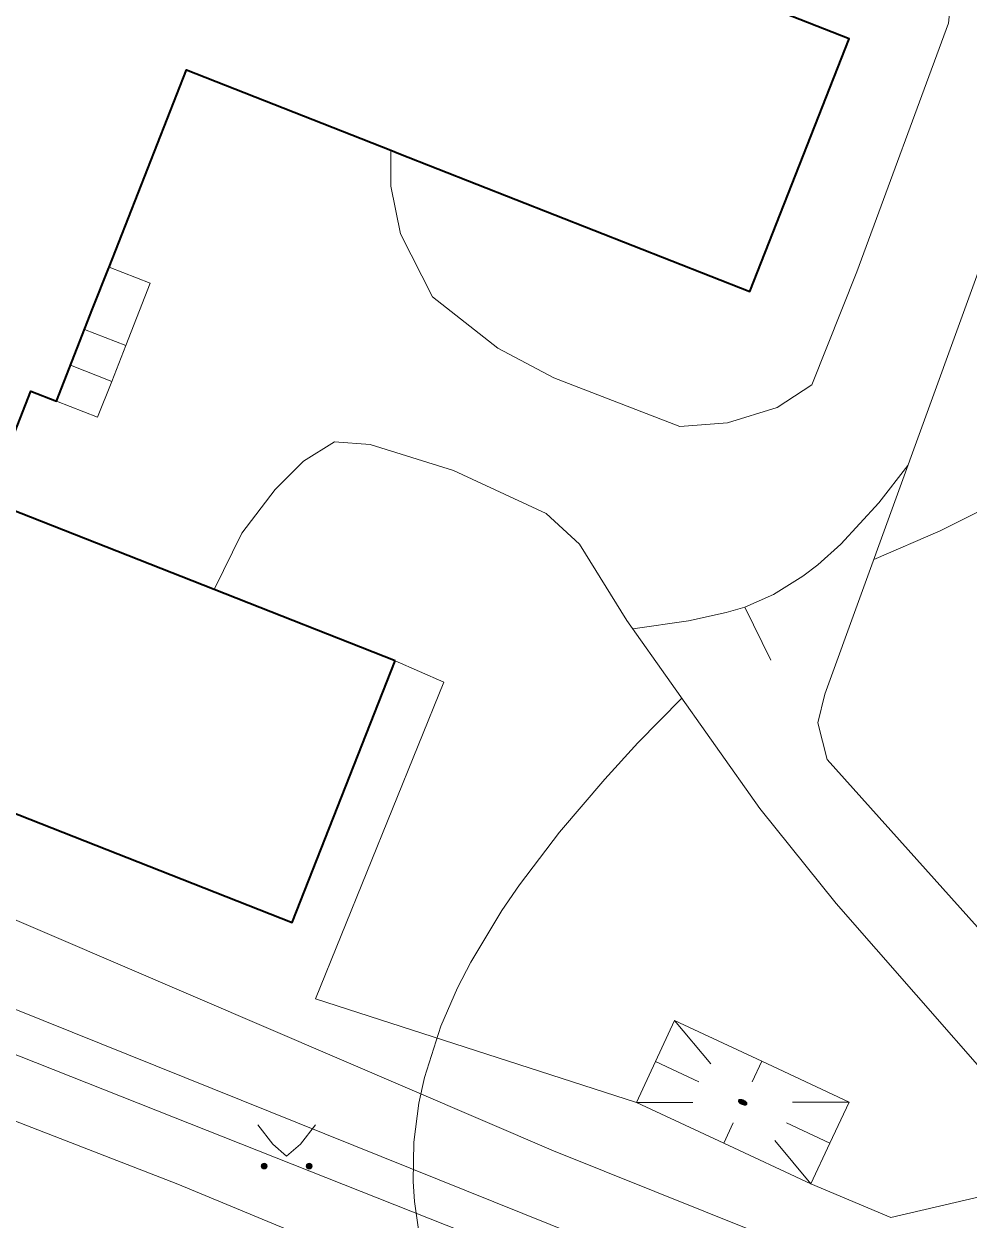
# Model space of a CAD drawing. Extents: x 1000 to 4000, y -5000 to -1000.
# Drawn here: x 1577.26 to 1609.17, y -4079.17 to -4038.81 of the extents above; entities that cross this region are included whole.
import ezdxf

# ---------------------------------------------------------------- set-up
doc = ezdxf.new("R2010")
doc.units = 0
doc.header["$MEASUREMENT"] = 0
for name, color, linetype in [('СЛОЙ_11', 7, 'CONTINUOUS'), ('СЛОЙ_24', 7, 'CONTINUOUS'), ('СЛОЙ_41', 7, 'CONTINUOUS'), ('СЛОЙ_50', 7, 'CONTINUOUS'), ('СЛОЙ_6', 7, 'CONTINUOUS'), ('СЛОЙ_7', 7, 'CONTINUOUS')]:
    doc.layers.add(name, color=color, linetype=linetype)

msp = doc.modelspace()

# ---------------------------------------------------------------- linework, layer by layer
at = {"layer": 'СЛОЙ_11', "color": 253, "linetype": 'Continuous', "lineweight": 0}
msp.add_lwpolyline([(1541.515, -4057.824), (1575.071, -4071.3), (1598.826, -4080.853), (1619.211, -4089.082)], dxfattribs=at)
at = {"layer": 'СЛОЙ_24', "color": 253, "linetype": 'Continuous', "lineweight": 0}
for points in [[(1594.347, -4035.079), (1594.588, -4033.367), (1594.989, -4032.724), (1596.594, -4031.52), (1598.801, -4031.038), (1601.53, -4032.283), (1606.225, -4034.41), (1608.231, -4035.615), (1608.672, -4036.859), (1608.472, -4038.786), (1605.382, -4047.175), (1603.857, -4050.989), (1602.693, -4051.751), (1601.008, -4052.273), (1599.403, -4052.394), (1595.149, -4050.748), (1593.263, -4049.744), (1591.056, -4048.018), (1589.973, -4045.891), (1589.652, -4044.285), (1589.652, -4043.073)], [(1614.621, -4033.027), (1604.299, -4061.425), (1604.058, -4062.388), (1604.379, -4063.633), (1615.513, -4076.037)], [(1583.684, -4057.897), (1584.62, -4055.995), (1585.738, -4054.521), (1586.702, -4053.558), (1587.745, -4052.915), (1588.949, -4052.996)], [(1588.949, -4052.996), (1591.758, -4053.879), (1594.887, -4055.324)], [(1594.887, -4055.324), (1596.011, -4056.368)], [(1542.065, -4056.882), (1543.429, -4055.597), (1545.516, -4055.517), (1553.863, -4059.13), (1595.135, -4076.839), (1607.173, -4081.656)], [(1596.011, -4056.368), (1597.616, -4058.937)], [(1622.341, -4091.53), (1598.986, -4082.298), (1540.219, -4059.039)], [(1597.616, -4058.937), (1602.11, -4065.279)], [(1587.103, -4071.701), (1591.437, -4061.024), (1589.791, -4060.298)], [(1539.276, -4061.356), (1551.356, -4065.907), (1582.454, -4077.962), (1618.889, -4093.068)], [(1602.11, -4065.279), (1604.679, -4068.49), (1612.704, -4077.642)], [(1587.103, -4071.701), (1597.936, -4075.205)], [(1603.829, -4077.952), (1606.531, -4079.087), (1612.704, -4077.642)]]:
    msp.add_lwpolyline(points, dxfattribs=at)
at = {"layer": 'СЛОЙ_41', "color": 253, "linetype": 'Continuous', "lineweight": 0}
for p, q in [((1585.155, -4075.959), (1585.665, -4076.609)), ((1587.105, -4075.959), (1586.595, -4076.609)), ((1585.665, -4076.609), (1586.125, -4077.019)), ((1586.595, -4076.609), (1586.125, -4077.019))]:
    msp.add_line(p, q, dxfattribs=at)
for centre in [(1585.369, -4077.349), (1586.89, -4077.349)]:
    msp.add_circle(centre, 0.0976, dxfattribs=at)
for points in [[(1585.273, -4077.368), (1585.271, -4077.349), (1585.273, -4077.329)], [(1585.279, -4077.386), (1585.273, -4077.329), (1585.279, -4077.311)], [(1585.273, -4077.368), (1585.273, -4077.329), (1585.279, -4077.386)], [(1585.288, -4077.403), (1585.279, -4077.311), (1585.288, -4077.294)], [(1585.279, -4077.386), (1585.279, -4077.311), (1585.288, -4077.403)], [(1585.3, -4077.418), (1585.288, -4077.294), (1585.3, -4077.28)], [(1585.288, -4077.403), (1585.288, -4077.294), (1585.3, -4077.418)], [(1585.315, -4077.43), (1585.3, -4077.28), (1585.315, -4077.267)], [(1585.3, -4077.418), (1585.3, -4077.28), (1585.315, -4077.43)], [(1585.332, -4077.439), (1585.315, -4077.267), (1585.332, -4077.258)], [(1585.315, -4077.43), (1585.315, -4077.267), (1585.332, -4077.439)], [(1585.35, -4077.444), (1585.332, -4077.258), (1585.35, -4077.253)], [(1585.332, -4077.439), (1585.332, -4077.258), (1585.35, -4077.444)], [(1585.369, -4077.446), (1585.35, -4077.253), (1585.369, -4077.251)], [(1585.35, -4077.444), (1585.35, -4077.253), (1585.369, -4077.446)], [(1586.794, -4077.368), (1586.792, -4077.349), (1586.794, -4077.329)], [(1586.8, -4077.386), (1586.794, -4077.329), (1586.8, -4077.311)], [(1586.794, -4077.368), (1586.794, -4077.329), (1586.8, -4077.386)], [(1586.809, -4077.403), (1586.8, -4077.311), (1586.809, -4077.294)], [(1586.8, -4077.386), (1586.8, -4077.311), (1586.809, -4077.403)], [(1586.821, -4077.418), (1586.809, -4077.294), (1586.821, -4077.28)], [(1586.809, -4077.403), (1586.809, -4077.294), (1586.821, -4077.418)], [(1586.836, -4077.43), (1586.821, -4077.28), (1586.836, -4077.267)], [(1586.821, -4077.418), (1586.821, -4077.28), (1586.836, -4077.43)], [(1586.853, -4077.439), (1586.836, -4077.267), (1586.853, -4077.258)], [(1586.836, -4077.43), (1586.836, -4077.267), (1586.853, -4077.439)], [(1586.871, -4077.444), (1586.853, -4077.258), (1586.871, -4077.253)], [(1586.853, -4077.439), (1586.853, -4077.258), (1586.871, -4077.444)], [(1586.89, -4077.446), (1586.871, -4077.253), (1586.89, -4077.251)], [(1586.871, -4077.444), (1586.871, -4077.253), (1586.89, -4077.446)]]:
    msp.add_solid(points, dxfattribs=at)
at = {"layer": 'СЛОЙ_41', "color": 253, "linetype": 'Continuous', "lineweight": 0, "extrusion": (0, 0, -1)}
for points in [[(-1585.369, -4077.446), (-1585.369, -4077.251), (-1585.388, -4077.444)], [(-1585.388, -4077.444), (-1585.369, -4077.251), (-1585.388, -4077.253)], [(-1585.388, -4077.444), (-1585.388, -4077.253), (-1585.406, -4077.439)], [(-1585.406, -4077.439), (-1585.388, -4077.253), (-1585.406, -4077.258)], [(-1585.406, -4077.439), (-1585.406, -4077.258), (-1585.423, -4077.43)], [(-1585.423, -4077.43), (-1585.406, -4077.258), (-1585.423, -4077.267)], [(-1585.423, -4077.43), (-1585.423, -4077.267), (-1585.438, -4077.418)], [(-1585.438, -4077.418), (-1585.423, -4077.267), (-1585.438, -4077.28)], [(-1585.438, -4077.418), (-1585.438, -4077.28), (-1585.45, -4077.403)], [(-1585.45, -4077.403), (-1585.438, -4077.28), (-1585.45, -4077.294)], [(-1585.45, -4077.403), (-1585.45, -4077.294), (-1585.459, -4077.386)], [(-1585.459, -4077.386), (-1585.45, -4077.294), (-1585.459, -4077.311)], [(-1585.459, -4077.386), (-1585.459, -4077.311), (-1585.465, -4077.368)], [(-1585.465, -4077.368), (-1585.459, -4077.311), (-1585.465, -4077.329)], [(-1585.465, -4077.368), (-1585.465, -4077.329), (-1585.467, -4077.349)], [(-1586.89, -4077.446), (-1586.89, -4077.251), (-1586.909, -4077.444)], [(-1586.909, -4077.444), (-1586.89, -4077.251), (-1586.909, -4077.253)], [(-1586.909, -4077.444), (-1586.909, -4077.253), (-1586.927, -4077.439)], [(-1586.927, -4077.439), (-1586.909, -4077.253), (-1586.927, -4077.258)], [(-1586.927, -4077.439), (-1586.927, -4077.258), (-1586.944, -4077.43)], [(-1586.944, -4077.43), (-1586.927, -4077.258), (-1586.944, -4077.267)], [(-1586.944, -4077.43), (-1586.944, -4077.267), (-1586.959, -4077.418)], [(-1586.959, -4077.418), (-1586.944, -4077.267), (-1586.959, -4077.28)], [(-1586.959, -4077.418), (-1586.959, -4077.28), (-1586.971, -4077.403)], [(-1586.971, -4077.403), (-1586.959, -4077.28), (-1586.971, -4077.294)], [(-1586.971, -4077.403), (-1586.971, -4077.294), (-1586.98, -4077.386)], [(-1586.98, -4077.386), (-1586.971, -4077.294), (-1586.98, -4077.311)], [(-1586.98, -4077.386), (-1586.98, -4077.311), (-1586.986, -4077.368)], [(-1586.986, -4077.368), (-1586.98, -4077.311), (-1586.986, -4077.329)], [(-1586.986, -4077.368), (-1586.986, -4077.329), (-1586.988, -4077.349)]]:
    msp.add_solid(points, dxfattribs=at)
at = {"layer": 'СЛОЙ_50', "color": 253, "linetype": 'Continuous', "lineweight": 0}
msp.add_line((1601.6, -4058.484), (1602.475, -4060.282), dxfattribs=at)
for points in [[(1605.95, -4056.881), (1608.19, -4055.908), (1609.477, -4055.273), (1611.355, -4054.247), (1614.076, -4052.525), (1616.684, -4050.588), (1617.947, -4049.538), (1619.779, -4047.869), (1621.521, -4046.098), (1622.353, -4045.177), (1623.933, -4043.269), (1624.676, -4042.286), (1625.727, -4040.776), (1626.999, -4038.708)], [(1597.813, -4059.215), (1599.697, -4058.945), (1600.971, -4058.672), (1601.6, -4058.484), (1602.562, -4058.066), (1603.562, -4057.448), (1604.061, -4057.064), (1604.835, -4056.365), (1606.12, -4054.97), (1607.102, -4053.714)], [(1590.654, -4080.043), (1590.443, -4078.54), (1590.401, -4077.87), (1590.427, -4076.543), (1590.595, -4075.23), (1590.783, -4074.36), (1591.335, -4072.628), (1591.899, -4071.331), (1592.343, -4070.466), (1593.39, -4068.728), (1593.991, -4067.854), (1595.337, -4066.086), (1596.87, -4064.288), (1597.989, -4063.067), (1599.472, -4061.556)]]:
    msp.add_lwpolyline(points, dxfattribs=at)
at = {"layer": 'СЛОЙ_6', "color": 253, "linetype": 'Continuous', "lineweight": 40}
for points in [[(1589.652, -4043.073), (1589.913, -4043.175), (1601.766, -4047.834), (1605.116, -4039.312), (1594.347, -4035.079)], [(1580.131, -4047.013), (1582.746, -4040.358), (1589.652, -4043.073)], [(1578.354, -4051.534), (1579.579, -4048.417), (1580.122, -4047.034), (1580.131, -4047.013)], [(1583.684, -4057.897), (1576.038, -4054.892), (1577.491, -4051.197), (1578.353, -4051.536), (1578.354, -4051.534)], [(1589.791, -4060.298), (1583.684, -4057.897)], [(1570.574, -4061.69), (1570.624, -4061.71), (1575.277, -4063.538), (1574.85, -4064.623), (1586.318, -4069.131), (1589.791, -4060.298)]]:
    msp.add_lwpolyline(points, dxfattribs=at)
at = {"layer": 'СЛОЙ_7', "color": 253, "linetype": 'Continuous', "lineweight": 0}
for p, q in [((1580.131, -4047.013), (1581.524, -4047.561)), ((1581.524, -4047.561), (1580.698, -4049.661)), ((1580.698, -4049.661), (1579.305, -4049.114)), ((1580.698, -4049.661), (1580.223, -4050.871)), ((1580.223, -4050.871), (1578.829, -4050.324)), ((1580.223, -4050.871), (1579.747, -4052.081)), ((1579.747, -4052.081), (1578.354, -4051.534)), ((1598.58, -4073.824), (1599.226, -4072.44)), ((1599.226, -4072.44), (1600.445, -4073.904)), ((1599.226, -4072.44), (1602.172, -4073.814)), ((1597.936, -4075.205), (1598.58, -4073.824)), ((1598.58, -4073.824), (1600.051, -4074.511)), ((1602.172, -4073.814), (1601.849, -4074.508)), ((1602.172, -4073.814), (1605.118, -4075.188)), ((1605.118, -4075.188), (1603.213, -4075.194)), ((1604.472, -4076.572), (1605.118, -4075.188)), ((1597.936, -4075.205), (1599.84, -4075.203)), ((1597.936, -4075.205), (1600.884, -4076.579)), ((1601.667, -4075.263), (1601.667, -4075.263)), ((1600.884, -4076.579), (1601.205, -4075.888)), ((1604.472, -4076.572), (1603, -4075.885)), ((1600.884, -4076.579), (1603.829, -4077.952)), ((1603.829, -4077.952), (1602.606, -4076.492)), ((1603.829, -4077.952), (1604.472, -4076.572))]:
    msp.add_line(p, q, dxfattribs=at)
for centre, radius, start, end in [((1601.418, -4075.147), 0.0367, 155.3666, 178.3428), ((1601.432, -4075.147), 0.051, 178.6521, 197.1172), ((1601.461, -4075.138), 0.0818, 196.9821, 210.4668), ((1601.417, -4075.147), 0.0367, 131.6542, 154.6303), ((1601.502, -4075.114), 0.129, 210.2733, 220.2137), ((1601.427, -4075.158), 0.051, 112.8798, 131.3449), ((1601.439, -4075.186), 0.0818, 99.5302, 113.0149), ((1601.447, -4075.233), 0.129, 89.7833, 99.7236), ((1601.447, -4075.292), 0.188, 82.192, 89.9207), ((1601.439, -4075.352), 0.249, 75.8721, 82.28), ((1601.427, -4075.401), 0.3, 70.2653, 75.9311), ((1601.418, -4075.428), 0.328, 64.9784, 70.3098), ((1601.418, -4075.428), 0.328, 59.6872, 65.0186), ((1601.433, -4075.404), 0.3, 54.0659, 59.7317), ((1601.463, -4075.363), 0.249, 47.717, 54.1248), ((1601.504, -4075.318), 0.188, 40.0763, 47.805), ((1601.548, -4075.076), 0.188, 220.0763, 227.805), ((1601.589, -4075.032), 0.249, 227.717, 234.1248), ((1601.619, -4074.991), 0.3, 234.0659, 239.7317), ((1601.633, -4074.966), 0.328, 239.6872, 245.0186), ((1601.634, -4074.967), 0.328, 244.9784, 250.3098), ((1601.624, -4074.993), 0.3, 250.2653, 255.9311), ((1601.612, -4075.042), 0.249, 255.8721, 262.28), ((1601.604, -4075.103), 0.188, 262.192, 269.9207), ((1601.605, -4075.162), 0.129, 269.7833, 279.7236), ((1601.613, -4075.209), 0.0818, 279.5302, 293.0149), ((1601.625, -4075.237), 0.051, 292.8798, 311.3449), ((1601.549, -4075.281), 0.129, 30.2733, 40.2137), ((1601.634, -4075.248), 0.0367, 311.6542, 334.6303), ((1601.59, -4075.257), 0.0818, 16.9821, 30.4668), ((1601.634, -4075.248), 0.0367, 335.3666, 358.3428), ((1601.62, -4075.248), 0.051, 358.6521, 17.1172)]:
    msp.add_arc(centre, radius, start, end, dxfattribs=at)
for points in [[(1601.382, -4075.155), (1601.381, -4075.141), (1601.382, -4075.139)], [(1601.381, -4075.153), (1601.381, -4075.143), (1601.381, -4075.141)], [(1601.381, -4075.153), (1601.381, -4075.141), (1601.381, -4075.153)], [(1601.381, -4075.153), (1601.381, -4075.141), (1601.381, -4075.141)], [(1601.381, -4075.153), (1601.381, -4075.141), (1601.382, -4075.155)], [(1601.381, -4075.151), (1601.381, -4075.145), (1601.381, -4075.143)], [(1601.381, -4075.151), (1601.381, -4075.143), (1601.381, -4075.151)], [(1601.381, -4075.151), (1601.381, -4075.143), (1601.381, -4075.143)], [(1601.381, -4075.151), (1601.381, -4075.143), (1601.381, -4075.153)], [(1601.381, -4075.149), (1601.381, -4075.147), (1601.381, -4075.145)], [(1601.381, -4075.149), (1601.381, -4075.145), (1601.381, -4075.149)], [(1601.381, -4075.149), (1601.381, -4075.145), (1601.381, -4075.145)], [(1601.381, -4075.149), (1601.381, -4075.145), (1601.381, -4075.151)], [(1601.382, -4075.16), (1601.382, -4075.137), (1601.382, -4075.136)], [(1601.382, -4075.16), (1601.382, -4075.136), (1601.383, -4075.16)], [(1601.383, -4075.16), (1601.382, -4075.136), (1601.383, -4075.136)], [(1601.382, -4075.157), (1601.382, -4075.138), (1601.382, -4075.137)], [(1601.382, -4075.157), (1601.382, -4075.137), (1601.382, -4075.16)], [(1601.382, -4075.157), (1601.382, -4075.139), (1601.382, -4075.138)], [(1601.382, -4075.157), (1601.382, -4075.138), (1601.382, -4075.157)], [(1601.382, -4075.155), (1601.382, -4075.139), (1601.382, -4075.155)], [(1601.382, -4075.155), (1601.382, -4075.139), (1601.382, -4075.139)], [(1601.382, -4075.155), (1601.382, -4075.139), (1601.382, -4075.157)], [(1601.384, -4075.164), (1601.383, -4075.134), (1601.384, -4075.132)], [(1601.383, -4075.162), (1601.383, -4075.136), (1601.383, -4075.134)], [(1601.383, -4075.162), (1601.383, -4075.134), (1601.383, -4075.162)], [(1601.383, -4075.162), (1601.383, -4075.134), (1601.383, -4075.134)], [(1601.383, -4075.162), (1601.383, -4075.134), (1601.384, -4075.164)], [(1601.383, -4075.16), (1601.383, -4075.136), (1601.383, -4075.162)], [(1601.385, -4075.166), (1601.384, -4075.132), (1601.385, -4075.131)], [(1601.384, -4075.164), (1601.384, -4075.132), (1601.384, -4075.164)], [(1601.384, -4075.164), (1601.384, -4075.132), (1601.384, -4075.132)], [(1601.384, -4075.164), (1601.384, -4075.132), (1601.385, -4075.166)], [(1601.386, -4075.171), (1601.385, -4075.129), (1601.386, -4075.127)], [(1601.385, -4075.168), (1601.385, -4075.131), (1601.385, -4075.129)], [(1601.385, -4075.168), (1601.385, -4075.129), (1601.385, -4075.168)], [(1601.385, -4075.168), (1601.385, -4075.129), (1601.385, -4075.129)], [(1601.385, -4075.168), (1601.385, -4075.129), (1601.386, -4075.171)], [(1601.385, -4075.166), (1601.385, -4075.131), (1601.385, -4075.166)], [(1601.385, -4075.166), (1601.385, -4075.131), (1601.385, -4075.131)], [(1601.385, -4075.166), (1601.385, -4075.131), (1601.385, -4075.168)], [(1601.387, -4075.173), (1601.386, -4075.127), (1601.387, -4075.126)], [(1601.386, -4075.171), (1601.386, -4075.127), (1601.386, -4075.171)], [(1601.386, -4075.171), (1601.386, -4075.127), (1601.386, -4075.127)], [(1601.386, -4075.171), (1601.386, -4075.127), (1601.387, -4075.173)], [(1601.389, -4075.175), (1601.387, -4075.126), (1601.389, -4075.124)], [(1601.387, -4075.173), (1601.387, -4075.126), (1601.387, -4075.173)], [(1601.387, -4075.173), (1601.387, -4075.126), (1601.387, -4075.126)], [(1601.387, -4075.173), (1601.387, -4075.126), (1601.389, -4075.175)], [(1601.39, -4075.177), (1601.389, -4075.124), (1601.39, -4075.123)], [(1601.389, -4075.175), (1601.389, -4075.124), (1601.389, -4075.175)], [(1601.389, -4075.175), (1601.389, -4075.124), (1601.389, -4075.124)], [(1601.389, -4075.175), (1601.389, -4075.124), (1601.39, -4075.177)], [(1601.391, -4075.18), (1601.39, -4075.123), (1601.391, -4075.121)], [(1601.39, -4075.177), (1601.39, -4075.123), (1601.39, -4075.178)], [(1601.39, -4075.178), (1601.39, -4075.123), (1601.39, -4075.123)], [(1601.39, -4075.178), (1601.39, -4075.123), (1601.391, -4075.18)], [(1601.392, -4075.182), (1601.391, -4075.121), (1601.392, -4075.12)], [(1601.391, -4075.18), (1601.391, -4075.121), (1601.391, -4075.18)], [(1601.391, -4075.18), (1601.391, -4075.121), (1601.391, -4075.121)], [(1601.391, -4075.18), (1601.391, -4075.121), (1601.392, -4075.182)], [(1601.392, -4075.182), (1601.392, -4075.12), (1601.393, -4075.182)], [(1601.393, -4075.182), (1601.392, -4075.12), (1601.393, -4075.12)], [(1601.394, -4075.184), (1601.393, -4075.12), (1601.394, -4075.119)], [(1601.393, -4075.182), (1601.393, -4075.12), (1601.394, -4075.184)], [(1601.395, -4075.187), (1601.394, -4075.119), (1601.395, -4075.118)], [(1601.394, -4075.184), (1601.394, -4075.119), (1601.394, -4075.185)], [(1601.394, -4075.185), (1601.394, -4075.119), (1601.394, -4075.119)], [(1601.394, -4075.185), (1601.394, -4075.119), (1601.395, -4075.187)], [(1601.396, -4075.187), (1601.395, -4075.118), (1601.396, -4075.117)], [(1601.395, -4075.187), (1601.395, -4075.118), (1601.396, -4075.187)], [(1601.397, -4075.189), (1601.396, -4075.117), (1601.397, -4075.116)], [(1601.396, -4075.187), (1601.396, -4075.117), (1601.397, -4075.189)], [(1601.399, -4075.191), (1601.397, -4075.116), (1601.399, -4075.115)], [(1601.397, -4075.189), (1601.397, -4075.116), (1601.397, -4075.189)], [(1601.397, -4075.189), (1601.397, -4075.116), (1601.397, -4075.116)], [(1601.397, -4075.189), (1601.397, -4075.116), (1601.399, -4075.191)], [(1601.401, -4075.194), (1601.399, -4075.115), (1601.401, -4075.114)], [(1601.399, -4075.191), (1601.399, -4075.115), (1601.399, -4075.192)], [(1601.399, -4075.192), (1601.399, -4075.115), (1601.399, -4075.115)], [(1601.399, -4075.192), (1601.399, -4075.115), (1601.401, -4075.194)], [(1601.403, -4075.196), (1601.401, -4075.114), (1601.403, -4075.113)], [(1601.401, -4075.194), (1601.401, -4075.114), (1601.401, -4075.194)], [(1601.401, -4075.194), (1601.401, -4075.114), (1601.401, -4075.114)], [(1601.401, -4075.194), (1601.401, -4075.114), (1601.403, -4075.196)], [(1601.405, -4075.199), (1601.403, -4075.113), (1601.405, -4075.112)], [(1601.403, -4075.196), (1601.403, -4075.113), (1601.403, -4075.196)], [(1601.403, -4075.196), (1601.403, -4075.113), (1601.403, -4075.113)], [(1601.403, -4075.196), (1601.403, -4075.113), (1601.405, -4075.199)], [(1601.407, -4075.201), (1601.405, -4075.112), (1601.407, -4075.111)], [(1601.405, -4075.199), (1601.405, -4075.112), (1601.405, -4075.199)], [(1601.405, -4075.199), (1601.405, -4075.112), (1601.405, -4075.112)], [(1601.405, -4075.199), (1601.405, -4075.112), (1601.407, -4075.201)], [(1601.409, -4075.203), (1601.407, -4075.111), (1601.409, -4075.11)], [(1601.407, -4075.201), (1601.407, -4075.111), (1601.407, -4075.201)], [(1601.407, -4075.201), (1601.407, -4075.111), (1601.407, -4075.111)], [(1601.407, -4075.201), (1601.407, -4075.111), (1601.409, -4075.203)], [(1601.411, -4075.206), (1601.409, -4075.11), (1601.411, -4075.109)], [(1601.409, -4075.203), (1601.409, -4075.11), (1601.409, -4075.203)], [(1601.409, -4075.203), (1601.409, -4075.11), (1601.409, -4075.11)], [(1601.409, -4075.203), (1601.409, -4075.11), (1601.411, -4075.206)], [(1601.411, -4075.206), (1601.411, -4075.109), (1601.411, -4075.206)], [(1601.411, -4075.206), (1601.411, -4075.109), (1601.411, -4075.109)], [(1601.411, -4075.206), (1601.411, -4075.109), (1601.413, -4075.208)], [(1601.413, -4075.208), (1601.411, -4075.109), (1601.413, -4075.109)], [(1601.415, -4075.21), (1601.413, -4075.109), (1601.415, -4075.108)], [(1601.413, -4075.208), (1601.413, -4075.109), (1601.413, -4075.208)], [(1601.413, -4075.208), (1601.413, -4075.109), (1601.413, -4075.109)], [(1601.413, -4075.208), (1601.413, -4075.109), (1601.415, -4075.21)], [(1601.415, -4075.21), (1601.415, -4075.108), (1601.416, -4075.211)], [(1601.416, -4075.211), (1601.415, -4075.108), (1601.416, -4075.108)], [(1601.418, -4075.213), (1601.416, -4075.108), (1601.418, -4075.107)], [(1601.416, -4075.211), (1601.416, -4075.108), (1601.418, -4075.213)], [(1601.418, -4075.213), (1601.418, -4075.107), (1601.418, -4075.213)], [(1601.418, -4075.213), (1601.418, -4075.107), (1601.418, -4075.107)], [(1601.418, -4075.213), (1601.418, -4075.107), (1601.42, -4075.215)], [(1601.42, -4075.215), (1601.418, -4075.107), (1601.42, -4075.107)], [(1601.42, -4075.215), (1601.42, -4075.107), (1601.421, -4075.215)], [(1601.421, -4075.215), (1601.42, -4075.107), (1601.421, -4075.107)], [(1601.423, -4075.217), (1601.421, -4075.107), (1601.423, -4075.106)], [(1601.421, -4075.215), (1601.421, -4075.107), (1601.423, -4075.217)], [(1601.423, -4075.217), (1601.423, -4075.106), (1601.423, -4075.218)], [(1601.423, -4075.218), (1601.423, -4075.106), (1601.423, -4075.106)], [(1601.423, -4075.218), (1601.423, -4075.106), (1601.425, -4075.22)], [(1601.425, -4075.22), (1601.423, -4075.106), (1601.425, -4075.106)], [(1601.426, -4075.22), (1601.425, -4075.106), (1601.426, -4075.105)], [(1601.425, -4075.22), (1601.425, -4075.106), (1601.426, -4075.22)], [(1601.426, -4075.22), (1601.426, -4075.105), (1601.428, -4075.222)], [(1601.428, -4075.222), (1601.426, -4075.105), (1601.428, -4075.105)], [(1601.428, -4075.222), (1601.428, -4075.105), (1601.428, -4075.222)], [(1601.428, -4075.222), (1601.428, -4075.105), (1601.428, -4075.105)], [(1601.428, -4075.222), (1601.428, -4075.105), (1601.431, -4075.224)], [(1601.431, -4075.224), (1601.428, -4075.105), (1601.431, -4075.105)], [(1601.434, -4075.226), (1601.431, -4075.105), (1601.434, -4075.104)], [(1601.431, -4075.224), (1601.431, -4075.105), (1601.431, -4075.224)], [(1601.431, -4075.224), (1601.431, -4075.105), (1601.431, -4075.105)], [(1601.431, -4075.224), (1601.431, -4075.105), (1601.434, -4075.226)], [(1601.434, -4075.226), (1601.434, -4075.104), (1601.434, -4075.227)], [(1601.434, -4075.227), (1601.434, -4075.104), (1601.434, -4075.104)], [(1601.434, -4075.227), (1601.434, -4075.104), (1601.437, -4075.229)], [(1601.437, -4075.229), (1601.434, -4075.104), (1601.437, -4075.104)], [(1601.437, -4075.229), (1601.437, -4075.104), (1601.437, -4075.229)], [(1601.437, -4075.229), (1601.437, -4075.104), (1601.437, -4075.104)], [(1601.437, -4075.229), (1601.437, -4075.104), (1601.439, -4075.231)], [(1601.439, -4075.231), (1601.437, -4075.104), (1601.439, -4075.104)], [(1601.439, -4075.231), (1601.439, -4075.104), (1601.44, -4075.231)], [(1601.44, -4075.231), (1601.439, -4075.104), (1601.44, -4075.104)], [(1601.44, -4075.231), (1601.44, -4075.104), (1601.442, -4075.233)], [(1601.442, -4075.233), (1601.44, -4075.104), (1601.442, -4075.104)], [(1601.442, -4075.233), (1601.442, -4075.104), (1601.443, -4075.233)], [(1601.443, -4075.233), (1601.442, -4075.104), (1601.443, -4075.104)], [(1601.443, -4075.233), (1601.443, -4075.104), (1601.445, -4075.235)], [(1601.445, -4075.235), (1601.443, -4075.104), (1601.445, -4075.104)], [(1601.445, -4075.235), (1601.445, -4075.104), (1601.446, -4075.235)], [(1601.446, -4075.235), (1601.445, -4075.104), (1601.446, -4075.104)], [(1601.446, -4075.235), (1601.446, -4075.104), (1601.449, -4075.237)], [(1601.449, -4075.237), (1601.446, -4075.104), (1601.449, -4075.104)], [(1601.449, -4075.237), (1601.449, -4075.104), (1601.449, -4075.238)], [(1601.449, -4075.238), (1601.449, -4075.104), (1601.449, -4075.104)], [(1601.449, -4075.238), (1601.449, -4075.104), (1601.452, -4075.24)], [(1601.452, -4075.24), (1601.452, -4075.104), (1601.452, -4075.24)], [(1601.452, -4075.24), (1601.452, -4075.104), (1601.455, -4075.242)], [(1601.455, -4075.242), (1601.455, -4075.104), (1601.455, -4075.242)], [(1601.455, -4075.242), (1601.455, -4075.104), (1601.458, -4075.244)], [(1601.458, -4075.244), (1601.458, -4075.104), (1601.458, -4075.244)], [(1601.458, -4075.244), (1601.458, -4075.104), (1601.461, -4075.246)], [(1601.461, -4075.246), (1601.461, -4075.104), (1601.462, -4075.246)], [(1601.462, -4075.246), (1601.462, -4075.104), (1601.465, -4075.248)], [(1601.465, -4075.248), (1601.465, -4075.105), (1601.465, -4075.248)], [(1601.465, -4075.248), (1601.465, -4075.105), (1601.468, -4075.25)], [(1601.468, -4075.25), (1601.468, -4075.105), (1601.468, -4075.25)], [(1601.468, -4075.25), (1601.468, -4075.105), (1601.471, -4075.252)], [(1601.471, -4075.252), (1601.471, -4075.105), (1601.472, -4075.252)], [(1601.472, -4075.252), (1601.472, -4075.105), (1601.475, -4075.254)], [(1601.475, -4075.254), (1601.475, -4075.106), (1601.475, -4075.254)], [(1601.475, -4075.254), (1601.475, -4075.106), (1601.478, -4075.255)], [(1601.478, -4075.255), (1601.478, -4075.106), (1601.478, -4075.256)], [(1601.478, -4075.256), (1601.478, -4075.106), (1601.482, -4075.257)], [(1601.482, -4075.257), (1601.482, -4075.107), (1601.482, -4075.257)], [(1601.482, -4075.257), (1601.482, -4075.107), (1601.485, -4075.259)], [(1601.485, -4075.259), (1601.485, -4075.107), (1601.485, -4075.259)], [(1601.485, -4075.259), (1601.485, -4075.107), (1601.489, -4075.261)], [(1601.489, -4075.261), (1601.489, -4075.108), (1601.489, -4075.261)], [(1601.489, -4075.261), (1601.489, -4075.108), (1601.492, -4075.263)], [(1601.492, -4075.263), (1601.492, -4075.109), (1601.492, -4075.263)], [(1601.492, -4075.263), (1601.492, -4075.109), (1601.496, -4075.264)], [(1601.496, -4075.264), (1601.496, -4075.11), (1601.496, -4075.264)], [(1601.496, -4075.264), (1601.496, -4075.11), (1601.499, -4075.266)], [(1601.499, -4075.266), (1601.499, -4075.111), (1601.5, -4075.266)], [(1601.5, -4075.266), (1601.5, -4075.111), (1601.503, -4075.268)], [(1601.503, -4075.268), (1601.503, -4075.111), (1601.503, -4075.268)], [(1601.503, -4075.268), (1601.503, -4075.111), (1601.507, -4075.269)], [(1601.507, -4075.269), (1601.507, -4075.112), (1601.507, -4075.269)], [(1601.507, -4075.269), (1601.507, -4075.112), (1601.51, -4075.271)], [(1601.51, -4075.271), (1601.51, -4075.113), (1601.51, -4075.271)], [(1601.51, -4075.271), (1601.51, -4075.113), (1601.514, -4075.272)], [(1601.514, -4075.272), (1601.514, -4075.114), (1601.514, -4075.272)], [(1601.514, -4075.272), (1601.514, -4075.115), (1601.517, -4075.273)], [(1601.517, -4075.273), (1601.517, -4075.116), (1601.518, -4075.274)], [(1601.518, -4075.274), (1601.518, -4075.116), (1601.521, -4075.275)], [(1601.521, -4075.275), (1601.521, -4075.117), (1601.521, -4075.275)], [(1601.521, -4075.275), (1601.521, -4075.117), (1601.525, -4075.276)], [(1601.525, -4075.276), (1601.525, -4075.118), (1601.525, -4075.276)], [(1601.525, -4075.276), (1601.525, -4075.118), (1601.528, -4075.277)], [(1601.528, -4075.277), (1601.528, -4075.119), (1601.529, -4075.277)], [(1601.529, -4075.277), (1601.529, -4075.119), (1601.532, -4075.279)], [(1601.532, -4075.279), (1601.532, -4075.121), (1601.532, -4075.279)], [(1601.532, -4075.279), (1601.532, -4075.121), (1601.536, -4075.28)], [(1601.536, -4075.28), (1601.536, -4075.122), (1601.536, -4075.28)], [(1601.536, -4075.28), (1601.536, -4075.122), (1601.539, -4075.281)], [(1601.539, -4075.281), (1601.539, -4075.123), (1601.54, -4075.281)], [(1601.54, -4075.281), (1601.54, -4075.124), (1601.543, -4075.282)], [(1601.543, -4075.282), (1601.543, -4075.125), (1601.543, -4075.282)], [(1601.543, -4075.282), (1601.543, -4075.125), (1601.547, -4075.283)], [(1601.547, -4075.283), (1601.547, -4075.126), (1601.547, -4075.283)], [(1601.547, -4075.283), (1601.547, -4075.127), (1601.55, -4075.284)], [(1601.55, -4075.284), (1601.55, -4075.128), (1601.551, -4075.284)], [(1601.551, -4075.284), (1601.551, -4075.128), (1601.554, -4075.285)], [(1601.554, -4075.285), (1601.554, -4075.13), (1601.554, -4075.285)], [(1601.554, -4075.285), (1601.554, -4075.13), (1601.557, -4075.286)], [(1601.557, -4075.286), (1601.557, -4075.131), (1601.558, -4075.286)], [(1601.558, -4075.286), (1601.558, -4075.131), (1601.561, -4075.286)], [(1601.561, -4075.286), (1601.561, -4075.133), (1601.561, -4075.286)], [(1601.561, -4075.286), (1601.561, -4075.133), (1601.565, -4075.287)], [(1601.565, -4075.287), (1601.565, -4075.135), (1601.565, -4075.287)], [(1601.565, -4075.287), (1601.565, -4075.135), (1601.568, -4075.288)], [(1601.568, -4075.288), (1601.568, -4075.136), (1601.568, -4075.288)], [(1601.568, -4075.288), (1601.568, -4075.137), (1601.572, -4075.288)], [(1601.572, -4075.288), (1601.572, -4075.138), (1601.572, -4075.288)], [(1601.572, -4075.288), (1601.572, -4075.138), (1601.575, -4075.289)], [(1601.575, -4075.289), (1601.575, -4075.14), (1601.575, -4075.289)], [(1601.575, -4075.289), (1601.575, -4075.14), (1601.578, -4075.289)], [(1601.578, -4075.289), (1601.578, -4075.142), (1601.579, -4075.289)], [(1601.579, -4075.289), (1601.579, -4075.142), (1601.582, -4075.29)], [(1601.582, -4075.29), (1601.582, -4075.144), (1601.582, -4075.29)], [(1601.582, -4075.29), (1601.582, -4075.144), (1601.585, -4075.29)], [(1601.585, -4075.29), (1601.585, -4075.146), (1601.585, -4075.29)], [(1601.585, -4075.29), (1601.585, -4075.146), (1601.589, -4075.29)], [(1601.589, -4075.29), (1601.589, -4075.148), (1601.589, -4075.29)], [(1601.589, -4075.29), (1601.589, -4075.148), (1601.592, -4075.291)], [(1601.592, -4075.291), (1601.592, -4075.15), (1601.592, -4075.291)], [(1601.592, -4075.291), (1601.592, -4075.15), (1601.595, -4075.291)], [(1601.595, -4075.291), (1601.595, -4075.152), (1601.595, -4075.291)], [(1601.595, -4075.291), (1601.595, -4075.152), (1601.598, -4075.291)], [(1601.598, -4075.291), (1601.598, -4075.154), (1601.598, -4075.291)], [(1601.598, -4075.291), (1601.598, -4075.154), (1601.601, -4075.291)], [(1601.601, -4075.291), (1601.601, -4075.156), (1601.602, -4075.291)], [(1601.602, -4075.291), (1601.602, -4075.156), (1601.604, -4075.291)]]:
    msp.add_solid(points, dxfattribs=at)
at = {"layer": 'СЛОЙ_7', "color": 253, "linetype": 'Continuous', "lineweight": 0, "extrusion": (0, 0, -1)}
for points in [[(-1601.452, -4075.24), (-1601.449, -4075.104), (-1601.452, -4075.104)], [(-1601.452, -4075.24), (-1601.452, -4075.104), (-1601.452, -4075.104)], [(-1601.455, -4075.242), (-1601.452, -4075.104), (-1601.455, -4075.104)], [(-1601.455, -4075.242), (-1601.455, -4075.104), (-1601.455, -4075.104)], [(-1601.458, -4075.244), (-1601.455, -4075.104), (-1601.458, -4075.104)], [(-1601.458, -4075.244), (-1601.458, -4075.104), (-1601.458, -4075.104)], [(-1601.461, -4075.246), (-1601.458, -4075.104), (-1601.461, -4075.104)], [(-1601.462, -4075.246), (-1601.461, -4075.104), (-1601.462, -4075.104)], [(-1601.465, -4075.248), (-1601.462, -4075.104), (-1601.465, -4075.105)], [(-1601.465, -4075.248), (-1601.465, -4075.105), (-1601.465, -4075.105)], [(-1601.468, -4075.25), (-1601.465, -4075.105), (-1601.468, -4075.105)], [(-1601.468, -4075.25), (-1601.468, -4075.105), (-1601.468, -4075.105)], [(-1601.471, -4075.252), (-1601.468, -4075.105), (-1601.471, -4075.105)], [(-1601.472, -4075.252), (-1601.471, -4075.105), (-1601.472, -4075.105)], [(-1601.475, -4075.254), (-1601.472, -4075.105), (-1601.475, -4075.106)], [(-1601.475, -4075.254), (-1601.475, -4075.106), (-1601.475, -4075.106)], [(-1601.478, -4075.255), (-1601.475, -4075.106), (-1601.478, -4075.106)], [(-1601.478, -4075.256), (-1601.478, -4075.106), (-1601.478, -4075.106)], [(-1601.482, -4075.257), (-1601.478, -4075.106), (-1601.482, -4075.107)], [(-1601.482, -4075.257), (-1601.482, -4075.107), (-1601.482, -4075.107)], [(-1601.485, -4075.259), (-1601.482, -4075.107), (-1601.485, -4075.107)], [(-1601.485, -4075.259), (-1601.485, -4075.107), (-1601.485, -4075.107)], [(-1601.489, -4075.261), (-1601.485, -4075.107), (-1601.489, -4075.108)], [(-1601.489, -4075.261), (-1601.489, -4075.108), (-1601.489, -4075.108)], [(-1601.492, -4075.263), (-1601.489, -4075.108), (-1601.492, -4075.109)], [(-1601.492, -4075.263), (-1601.492, -4075.109), (-1601.492, -4075.109)], [(-1601.496, -4075.264), (-1601.492, -4075.109), (-1601.496, -4075.11)], [(-1601.496, -4075.264), (-1601.496, -4075.11), (-1601.496, -4075.11)], [(-1601.499, -4075.266), (-1601.496, -4075.11), (-1601.499, -4075.111)], [(-1601.5, -4075.266), (-1601.499, -4075.111), (-1601.5, -4075.111)], [(-1601.503, -4075.268), (-1601.5, -4075.111), (-1601.503, -4075.111)], [(-1601.503, -4075.268), (-1601.503, -4075.111), (-1601.503, -4075.111)], [(-1601.507, -4075.269), (-1601.503, -4075.111), (-1601.507, -4075.112)], [(-1601.507, -4075.269), (-1601.507, -4075.112), (-1601.507, -4075.112)], [(-1601.51, -4075.271), (-1601.507, -4075.112), (-1601.51, -4075.113)], [(-1601.51, -4075.271), (-1601.51, -4075.113), (-1601.51, -4075.113)], [(-1601.514, -4075.272), (-1601.51, -4075.113), (-1601.514, -4075.114)], [(-1601.514, -4075.272), (-1601.514, -4075.114), (-1601.514, -4075.115)], [(-1601.517, -4075.273), (-1601.514, -4075.115), (-1601.517, -4075.116)], [(-1601.518, -4075.274), (-1601.517, -4075.116), (-1601.518, -4075.116)], [(-1601.521, -4075.275), (-1601.518, -4075.116), (-1601.521, -4075.117)], [(-1601.521, -4075.275), (-1601.521, -4075.117), (-1601.521, -4075.117)], [(-1601.525, -4075.276), (-1601.521, -4075.117), (-1601.525, -4075.118)], [(-1601.525, -4075.276), (-1601.525, -4075.118), (-1601.525, -4075.118)], [(-1601.528, -4075.277), (-1601.525, -4075.118), (-1601.528, -4075.119)], [(-1601.529, -4075.277), (-1601.528, -4075.119), (-1601.529, -4075.119)], [(-1601.532, -4075.279), (-1601.529, -4075.119), (-1601.532, -4075.121)], [(-1601.532, -4075.279), (-1601.532, -4075.121), (-1601.532, -4075.121)], [(-1601.536, -4075.28), (-1601.532, -4075.121), (-1601.536, -4075.122)], [(-1601.536, -4075.28), (-1601.536, -4075.122), (-1601.536, -4075.122)], [(-1601.539, -4075.281), (-1601.536, -4075.122), (-1601.539, -4075.123)], [(-1601.54, -4075.281), (-1601.539, -4075.123), (-1601.54, -4075.124)], [(-1601.543, -4075.282), (-1601.54, -4075.124), (-1601.543, -4075.125)], [(-1601.543, -4075.282), (-1601.543, -4075.125), (-1601.543, -4075.125)], [(-1601.547, -4075.283), (-1601.543, -4075.125), (-1601.547, -4075.126)], [(-1601.547, -4075.283), (-1601.547, -4075.126), (-1601.547, -4075.127)], [(-1601.55, -4075.284), (-1601.547, -4075.127), (-1601.55, -4075.128)], [(-1601.551, -4075.284), (-1601.55, -4075.128), (-1601.551, -4075.128)], [(-1601.554, -4075.285), (-1601.551, -4075.128), (-1601.554, -4075.13)], [(-1601.554, -4075.285), (-1601.554, -4075.13), (-1601.554, -4075.13)], [(-1601.557, -4075.286), (-1601.554, -4075.13), (-1601.557, -4075.131)], [(-1601.558, -4075.286), (-1601.557, -4075.131), (-1601.558, -4075.131)], [(-1601.561, -4075.286), (-1601.558, -4075.131), (-1601.561, -4075.133)], [(-1601.561, -4075.286), (-1601.561, -4075.133), (-1601.561, -4075.133)], [(-1601.565, -4075.287), (-1601.561, -4075.133), (-1601.565, -4075.135)], [(-1601.565, -4075.287), (-1601.565, -4075.135), (-1601.565, -4075.135)], [(-1601.568, -4075.288), (-1601.565, -4075.135), (-1601.568, -4075.136)], [(-1601.568, -4075.288), (-1601.568, -4075.136), (-1601.568, -4075.137)], [(-1601.572, -4075.288), (-1601.568, -4075.137), (-1601.572, -4075.138)], [(-1601.572, -4075.288), (-1601.572, -4075.138), (-1601.572, -4075.138)], [(-1601.575, -4075.289), (-1601.572, -4075.138), (-1601.575, -4075.14)], [(-1601.575, -4075.289), (-1601.575, -4075.14), (-1601.575, -4075.14)], [(-1601.578, -4075.289), (-1601.575, -4075.14), (-1601.578, -4075.142)], [(-1601.579, -4075.289), (-1601.578, -4075.142), (-1601.579, -4075.142)], [(-1601.582, -4075.29), (-1601.579, -4075.142), (-1601.582, -4075.144)], [(-1601.582, -4075.29), (-1601.582, -4075.144), (-1601.582, -4075.144)], [(-1601.585, -4075.29), (-1601.582, -4075.144), (-1601.585, -4075.146)], [(-1601.585, -4075.29), (-1601.585, -4075.146), (-1601.585, -4075.146)], [(-1601.589, -4075.29), (-1601.585, -4075.146), (-1601.589, -4075.148)], [(-1601.589, -4075.29), (-1601.589, -4075.148), (-1601.589, -4075.148)], [(-1601.592, -4075.291), (-1601.589, -4075.148), (-1601.592, -4075.15)], [(-1601.592, -4075.291), (-1601.592, -4075.15), (-1601.592, -4075.15)], [(-1601.595, -4075.291), (-1601.592, -4075.15), (-1601.595, -4075.152)], [(-1601.595, -4075.291), (-1601.595, -4075.152), (-1601.595, -4075.152)], [(-1601.598, -4075.291), (-1601.595, -4075.152), (-1601.598, -4075.154)], [(-1601.598, -4075.291), (-1601.598, -4075.154), (-1601.598, -4075.154)], [(-1601.601, -4075.291), (-1601.598, -4075.154), (-1601.601, -4075.156)], [(-1601.602, -4075.291), (-1601.601, -4075.156), (-1601.602, -4075.156)], [(-1601.604, -4075.291), (-1601.602, -4075.156), (-1601.604, -4075.158)], [(-1601.604, -4075.291), (-1601.604, -4075.158), (-1601.605, -4075.291)], [(-1601.605, -4075.291), (-1601.604, -4075.158), (-1601.605, -4075.158)], [(-1601.605, -4075.291), (-1601.605, -4075.158), (-1601.608, -4075.291)], [(-1601.608, -4075.291), (-1601.605, -4075.158), (-1601.608, -4075.16)], [(-1601.608, -4075.291), (-1601.608, -4075.16), (-1601.608, -4075.291)], [(-1601.608, -4075.291), (-1601.608, -4075.16), (-1601.608, -4075.161)], [(-1601.608, -4075.291), (-1601.608, -4075.161), (-1601.611, -4075.291)], [(-1601.611, -4075.291), (-1601.608, -4075.161), (-1601.611, -4075.163)], [(-1601.611, -4075.291), (-1601.611, -4075.163), (-1601.611, -4075.291)], [(-1601.611, -4075.291), (-1601.611, -4075.163), (-1601.611, -4075.163)], [(-1601.611, -4075.291), (-1601.611, -4075.163), (-1601.613, -4075.291)], [(-1601.613, -4075.291), (-1601.611, -4075.163), (-1601.613, -4075.165)], [(-1601.613, -4075.291), (-1601.613, -4075.165), (-1601.614, -4075.291)], [(-1601.614, -4075.291), (-1601.613, -4075.165), (-1601.614, -4075.165)], [(-1601.614, -4075.291), (-1601.614, -4075.165), (-1601.616, -4075.291)], [(-1601.616, -4075.291), (-1601.614, -4075.165), (-1601.616, -4075.167)], [(-1601.616, -4075.291), (-1601.616, -4075.167), (-1601.617, -4075.291)], [(-1601.617, -4075.291), (-1601.616, -4075.167), (-1601.617, -4075.167)], [(-1601.617, -4075.291), (-1601.617, -4075.167), (-1601.619, -4075.29)], [(-1601.619, -4075.29), (-1601.617, -4075.167), (-1601.619, -4075.169)], [(-1601.619, -4075.29), (-1601.619, -4075.169), (-1601.619, -4075.29)], [(-1601.619, -4075.29), (-1601.619, -4075.169), (-1601.619, -4075.169)], [(-1601.619, -4075.29), (-1601.619, -4075.169), (-1601.622, -4075.29)], [(-1601.622, -4075.29), (-1601.619, -4075.169), (-1601.622, -4075.172)], [(-1601.622, -4075.29), (-1601.622, -4075.172), (-1601.622, -4075.29)], [(-1601.622, -4075.29), (-1601.622, -4075.172), (-1601.622, -4075.172)], [(-1601.622, -4075.29), (-1601.622, -4075.172), (-1601.625, -4075.29)], [(-1601.625, -4075.29), (-1601.622, -4075.172), (-1601.625, -4075.174)], [(-1601.625, -4075.29), (-1601.625, -4075.174), (-1601.625, -4075.29)], [(-1601.625, -4075.29), (-1601.625, -4075.174), (-1601.625, -4075.174)], [(-1601.625, -4075.29), (-1601.625, -4075.174), (-1601.627, -4075.289)], [(-1601.627, -4075.289), (-1601.625, -4075.174), (-1601.627, -4075.176)], [(-1601.627, -4075.289), (-1601.627, -4075.176), (-1601.627, -4075.289)], [(-1601.627, -4075.289), (-1601.627, -4075.176), (-1601.627, -4075.176)], [(-1601.627, -4075.289), (-1601.627, -4075.176), (-1601.63, -4075.289)], [(-1601.63, -4075.289), (-1601.627, -4075.176), (-1601.63, -4075.178)], [(-1601.63, -4075.289), (-1601.63, -4075.178), (-1601.63, -4075.289)], [(-1601.63, -4075.289), (-1601.63, -4075.178), (-1601.63, -4075.179)], [(-1601.63, -4075.289), (-1601.63, -4075.179), (-1601.632, -4075.288)], [(-1601.632, -4075.288), (-1601.63, -4075.179), (-1601.632, -4075.181)], [(-1601.632, -4075.288), (-1601.632, -4075.181), (-1601.633, -4075.288)], [(-1601.633, -4075.288), (-1601.632, -4075.181), (-1601.633, -4075.181)], [(-1601.633, -4075.288), (-1601.633, -4075.181), (-1601.635, -4075.287)], [(-1601.635, -4075.287), (-1601.633, -4075.181), (-1601.635, -4075.183)], [(-1601.635, -4075.287), (-1601.635, -4075.183), (-1601.635, -4075.287)], [(-1601.635, -4075.287), (-1601.635, -4075.183), (-1601.635, -4075.183)], [(-1601.635, -4075.287), (-1601.635, -4075.183), (-1601.637, -4075.287)], [(-1601.637, -4075.287), (-1601.635, -4075.183), (-1601.637, -4075.185)], [(-1601.637, -4075.287), (-1601.637, -4075.185), (-1601.637, -4075.287)], [(-1601.637, -4075.287), (-1601.637, -4075.185), (-1601.637, -4075.186)], [(-1601.637, -4075.287), (-1601.637, -4075.186), (-1601.64, -4075.286)], [(-1601.64, -4075.286), (-1601.637, -4075.186), (-1601.64, -4075.188)], [(-1601.64, -4075.286), (-1601.64, -4075.188), (-1601.64, -4075.286)], [(-1601.64, -4075.286), (-1601.64, -4075.188), (-1601.64, -4075.188)], [(-1601.64, -4075.286), (-1601.64, -4075.188), (-1601.642, -4075.285)], [(-1601.642, -4075.285), (-1601.64, -4075.188), (-1601.642, -4075.19)], [(-1601.642, -4075.285), (-1601.642, -4075.19), (-1601.642, -4075.285)], [(-1601.642, -4075.285), (-1601.642, -4075.19), (-1601.642, -4075.19)], [(-1601.642, -4075.285), (-1601.642, -4075.19), (-1601.644, -4075.284)], [(-1601.644, -4075.284), (-1601.642, -4075.19), (-1601.644, -4075.193)], [(-1601.644, -4075.284), (-1601.644, -4075.193), (-1601.644, -4075.284)], [(-1601.644, -4075.284), (-1601.644, -4075.193), (-1601.644, -4075.193)], [(-1601.644, -4075.284), (-1601.644, -4075.193), (-1601.646, -4075.283)], [(-1601.646, -4075.283), (-1601.644, -4075.193), (-1601.646, -4075.195)], [(-1601.646, -4075.283), (-1601.646, -4075.195), (-1601.646, -4075.283)], [(-1601.646, -4075.283), (-1601.646, -4075.195), (-1601.646, -4075.195)], [(-1601.646, -4075.283), (-1601.646, -4075.195), (-1601.648, -4075.282)], [(-1601.648, -4075.282), (-1601.646, -4075.195), (-1601.648, -4075.197)], [(-1601.648, -4075.282), (-1601.648, -4075.197), (-1601.648, -4075.282)], [(-1601.648, -4075.282), (-1601.648, -4075.197), (-1601.648, -4075.197)], [(-1601.648, -4075.282), (-1601.648, -4075.197), (-1601.65, -4075.281)], [(-1601.65, -4075.281), (-1601.648, -4075.197), (-1601.65, -4075.2)], [(-1601.65, -4075.281), (-1601.65, -4075.2), (-1601.65, -4075.281)], [(-1601.65, -4075.281), (-1601.65, -4075.2), (-1601.65, -4075.2)], [(-1601.65, -4075.281), (-1601.65, -4075.2), (-1601.652, -4075.28)], [(-1601.652, -4075.28), (-1601.65, -4075.2), (-1601.652, -4075.202)], [(-1601.652, -4075.28), (-1601.652, -4075.202), (-1601.652, -4075.28)], [(-1601.652, -4075.28), (-1601.652, -4075.202), (-1601.652, -4075.202)], [(-1601.652, -4075.28), (-1601.652, -4075.202), (-1601.654, -4075.279)], [(-1601.654, -4075.279), (-1601.652, -4075.202), (-1601.654, -4075.204)], [(-1601.654, -4075.279), (-1601.654, -4075.204), (-1601.654, -4075.279)], [(-1601.654, -4075.279), (-1601.654, -4075.204), (-1601.654, -4075.205)], [(-1601.654, -4075.279), (-1601.654, -4075.205), (-1601.655, -4075.278)], [(-1601.655, -4075.278), (-1601.654, -4075.205), (-1601.655, -4075.207)], [(-1601.655, -4075.278), (-1601.655, -4075.207), (-1601.655, -4075.278)], [(-1601.655, -4075.278), (-1601.655, -4075.207), (-1601.655, -4075.207)], [(-1601.655, -4075.278), (-1601.655, -4075.207), (-1601.657, -4075.277)], [(-1601.657, -4075.277), (-1601.655, -4075.207), (-1601.657, -4075.209)], [(-1601.657, -4075.277), (-1601.657, -4075.209), (-1601.657, -4075.277)], [(-1601.657, -4075.277), (-1601.657, -4075.209), (-1601.657, -4075.209)], [(-1601.657, -4075.277), (-1601.657, -4075.209), (-1601.658, -4075.275)], [(-1601.658, -4075.275), (-1601.657, -4075.209), (-1601.658, -4075.211)], [(-1601.658, -4075.275), (-1601.658, -4075.211), (-1601.658, -4075.275)], [(-1601.658, -4075.275), (-1601.658, -4075.211), (-1601.658, -4075.212)], [(-1601.658, -4075.275), (-1601.658, -4075.212), (-1601.66, -4075.274)], [(-1601.66, -4075.274), (-1601.658, -4075.212), (-1601.66, -4075.214)], [(-1601.66, -4075.274), (-1601.66, -4075.214), (-1601.66, -4075.274)], [(-1601.66, -4075.274), (-1601.66, -4075.214), (-1601.66, -4075.214)], [(-1601.66, -4075.274), (-1601.66, -4075.214), (-1601.661, -4075.273)], [(-1601.661, -4075.273), (-1601.66, -4075.214), (-1601.661, -4075.216)], [(-1601.661, -4075.273), (-1601.661, -4075.216), (-1601.661, -4075.273)], [(-1601.661, -4075.273), (-1601.661, -4075.216), (-1601.661, -4075.216)], [(-1601.661, -4075.273), (-1601.661, -4075.216), (-1601.662, -4075.271)], [(-1601.662, -4075.271), (-1601.661, -4075.216), (-1601.662, -4075.218)], [(-1601.662, -4075.271), (-1601.662, -4075.218), (-1601.663, -4075.271)], [(-1601.663, -4075.271), (-1601.662, -4075.218), (-1601.663, -4075.219)], [(-1601.663, -4075.271), (-1601.663, -4075.219), (-1601.664, -4075.27)], [(-1601.664, -4075.27), (-1601.663, -4075.219), (-1601.664, -4075.221)], [(-1601.664, -4075.27), (-1601.664, -4075.221), (-1601.664, -4075.27)], [(-1601.664, -4075.27), (-1601.664, -4075.221), (-1601.664, -4075.221)], [(-1601.664, -4075.27), (-1601.664, -4075.221), (-1601.665, -4075.268)], [(-1601.665, -4075.268), (-1601.664, -4075.221), (-1601.665, -4075.223)], [(-1601.665, -4075.268), (-1601.665, -4075.223), (-1601.665, -4075.268)], [(-1601.665, -4075.268), (-1601.665, -4075.223), (-1601.665, -4075.223)], [(-1601.665, -4075.268), (-1601.665, -4075.223), (-1601.666, -4075.267)], [(-1601.666, -4075.267), (-1601.665, -4075.223), (-1601.666, -4075.225)], [(-1601.666, -4075.267), (-1601.666, -4075.225), (-1601.666, -4075.267)], [(-1601.666, -4075.267), (-1601.666, -4075.225), (-1601.666, -4075.225)], [(-1601.666, -4075.267), (-1601.666, -4075.225), (-1601.667, -4075.265)], [(-1601.667, -4075.265), (-1601.666, -4075.225), (-1601.667, -4075.227)], [(-1601.667, -4075.265), (-1601.667, -4075.227), (-1601.667, -4075.265)], [(-1601.667, -4075.265), (-1601.667, -4075.227), (-1601.667, -4075.228)], [(-1601.667, -4075.265), (-1601.667, -4075.228), (-1601.667, -4075.263)], [(-1601.667, -4075.263), (-1601.667, -4075.228), (-1601.667, -4075.23)], [(-1601.667, -4075.263), (-1601.667, -4075.23), (-1601.668, -4075.263)], [(-1601.668, -4075.263), (-1601.667, -4075.23), (-1601.668, -4075.23)], [(-1601.668, -4075.263), (-1601.668, -4075.23), (-1601.668, -4075.262)], [(-1601.668, -4075.262), (-1601.668, -4075.23), (-1601.668, -4075.232)], [(-1601.668, -4075.262), (-1601.668, -4075.232), (-1601.668, -4075.262)], [(-1601.668, -4075.262), (-1601.668, -4075.232), (-1601.668, -4075.232)], [(-1601.668, -4075.262), (-1601.668, -4075.232), (-1601.669, -4075.26)], [(-1601.669, -4075.26), (-1601.668, -4075.232), (-1601.669, -4075.234)], [(-1601.669, -4075.26), (-1601.669, -4075.234), (-1601.669, -4075.26)], [(-1601.669, -4075.26), (-1601.669, -4075.234), (-1601.669, -4075.234)], [(-1601.669, -4075.26), (-1601.669, -4075.234), (-1601.669, -4075.258)], [(-1601.669, -4075.258), (-1601.669, -4075.234), (-1601.669, -4075.236)], [(-1601.669, -4075.258), (-1601.669, -4075.236), (-1601.669, -4075.258)], [(-1601.669, -4075.258), (-1601.669, -4075.236), (-1601.669, -4075.236)], [(-1601.669, -4075.258), (-1601.669, -4075.236), (-1601.67, -4075.256)], [(-1601.67, -4075.256), (-1601.669, -4075.236), (-1601.67, -4075.238)], [(-1601.67, -4075.256), (-1601.67, -4075.238), (-1601.67, -4075.256)], [(-1601.67, -4075.256), (-1601.67, -4075.238), (-1601.67, -4075.239)], [(-1601.67, -4075.256), (-1601.67, -4075.239), (-1601.67, -4075.255)], [(-1601.67, -4075.255), (-1601.67, -4075.239), (-1601.67, -4075.241)], [(-1601.67, -4075.255), (-1601.67, -4075.241), (-1601.67, -4075.254)], [(-1601.67, -4075.254), (-1601.67, -4075.241), (-1601.67, -4075.241)], [(-1601.67, -4075.254), (-1601.67, -4075.241), (-1601.671, -4075.253)], [(-1601.671, -4075.253), (-1601.67, -4075.241), (-1601.671, -4075.243)], [(-1601.671, -4075.253), (-1601.671, -4075.243), (-1601.671, -4075.253)], [(-1601.671, -4075.253), (-1601.671, -4075.243), (-1601.671, -4075.243)], [(-1601.671, -4075.253), (-1601.671, -4075.243), (-1601.671, -4075.251)], [(-1601.671, -4075.251), (-1601.671, -4075.243), (-1601.671, -4075.245)], [(-1601.671, -4075.251), (-1601.671, -4075.245), (-1601.671, -4075.251)], [(-1601.671, -4075.251), (-1601.671, -4075.245), (-1601.671, -4075.245)], [(-1601.671, -4075.251), (-1601.671, -4075.245), (-1601.671, -4075.249)], [(-1601.671, -4075.249), (-1601.671, -4075.245), (-1601.671, -4075.247)], [(-1601.671, -4075.249), (-1601.671, -4075.247), (-1601.671, -4075.247)]]:
    msp.add_solid(points, dxfattribs=at)

doc.saveas('drawing.dxf')
